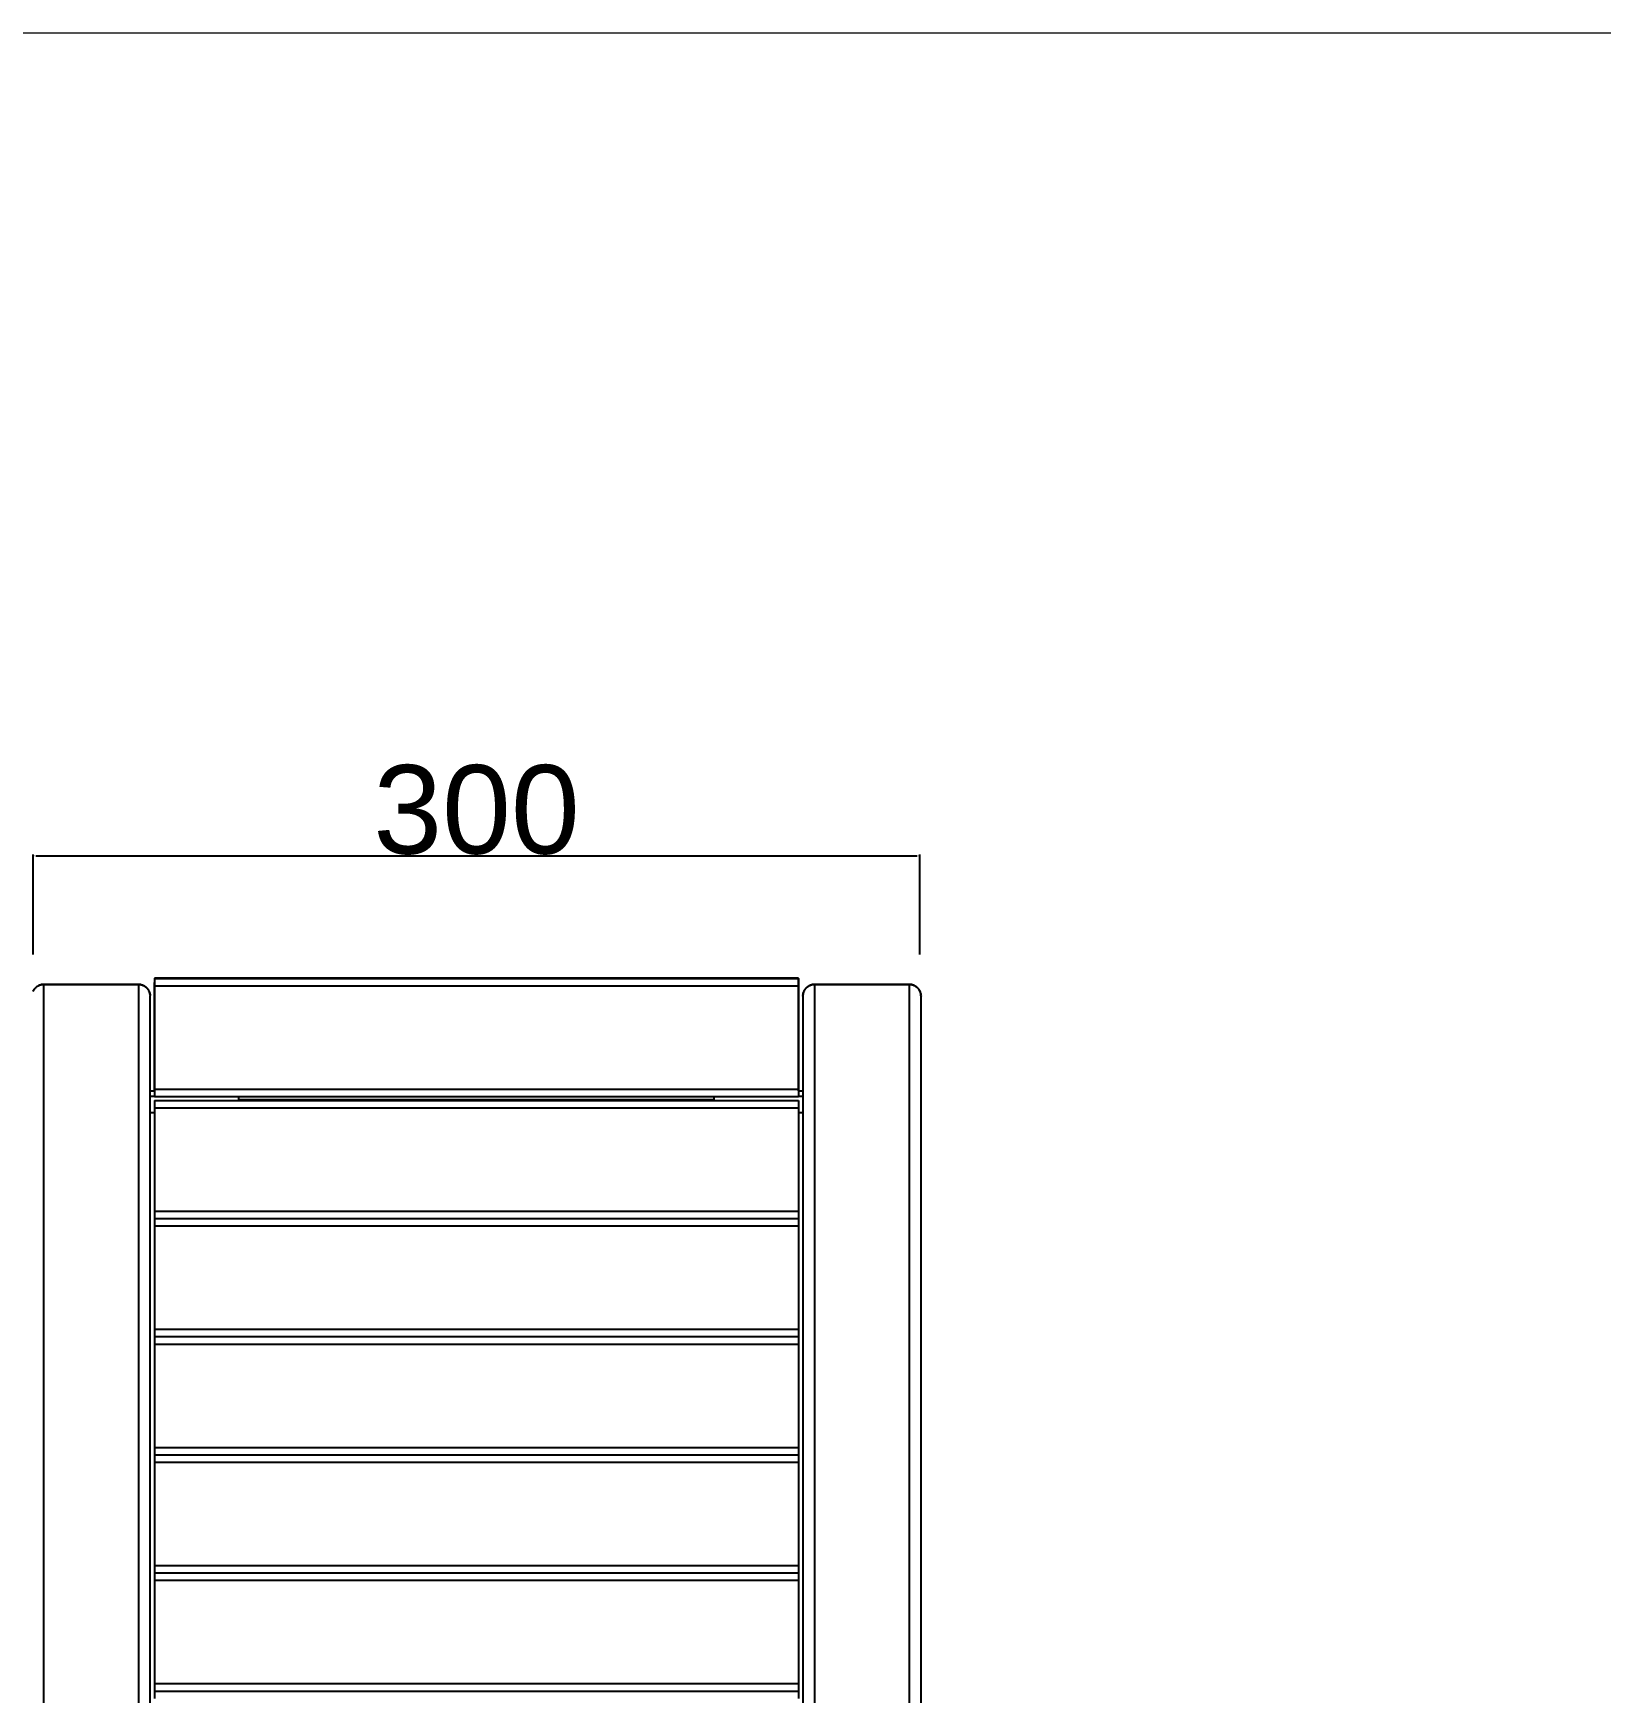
# Model space of a CAD drawing. Header units: millimetres. Extents: x 0 to 4030, y -54 to 2762.
# Drawn here: x 936 to 1467, y 2200 to 2762 of the extents above; entities that cross this region are included whole.
import ezdxf

# ---------------------------------------------------------------- set-up
doc = ezdxf.new("R2010")
doc.units = ezdxf.units.MM
doc.header["$MEASUREMENT"] = 0
doc.layers.add('Domyślny', color=7, linetype='Continuous', true_color=0x000000)
doc.layers.add('Utwórz2D linie widoczne', color=7, linetype='Continuous', true_color=0x000000)
doc.styles.add('Arial', font='arial.ttf')
doc.dimstyles.new('Domyślny', dxfattribs={"dimtxt": 30, "dimasz": 1, "dimexe": 0.5, "dimexo": 0.5, "dimgap": 0.25, "dimtad": 1, "dimtoh": 1, "dimdec": 0, "dimzin": 1, "dimdsep": 46, "dimtxsty": 'Arial', "dimcen": 0.5, "dimazin": 0, "dimtfac": 1, "dimtdec": 4, "dimtix": 1, "dimtmove": 1, "dimatfit": 3, "dimfxl": 0, "dimtolj": 1, "dimtzin": 1, "dimarcsym": 0})

# ---------------------------------------------------------------- blocks, each defined once
blk = doc.blocks.new('*D5')
at = {"layer": 'Defpoints', "color": 0}
for p in [(1236.49, 2483.51), (936.38, 2449.64), (1236.49, 2449.64)]:
    blk.add_point(p, dxfattribs=at)
at = {"layer": 'Domyślny', "color": 0, "lineweight": -2}
for p, q in [((936.38, 2450.14), (936.38, 2484.01)), ((1236.49, 2450.14), (1236.49, 2484.01)), ((937.38, 2483.51), (1235.49, 2483.51))]:
    blk.add_line(p, q, dxfattribs=at)
at = {"layer": 'Domyślny', "color": 0}
for points in [[(937.38, 2483.68), (937.38, 2483.34), (936.38, 2483.51)], [(1235.49, 2483.34), (1235.49, 2483.68), (1236.49, 2483.51)]]:
    blk.add_solid(points, dxfattribs=at)
at = {"layer": 'Domyślny', "color": 0, "insert": (1086.44, 2499.07), "char_height": 30, "attachment_point": 5, "style": 'Arial'}
blk.add_mtext('\\A1;300', dxfattribs=at)

msp = doc.modelspace()

# ---------------------------------------------------------------- linework, layer by layer
at = {"layer": 'Domyślny', "color": 18, "lineweight": 15, "true_color": 0x000000}
msp.add_line((4026.42, 2762.12), (0, 2762.12), dxfattribs=at)
at = {"layer": 'Utwórz2D linie widoczne'}
for p, q in [((937.34, 2439.06), (937.27, 2439)), ((937.31, 2439.03), (937.34, 2439.05)), ((937.42, 2439.13), (937.34, 2439.07)), ((937.38, 2439.09), (937.34, 2439.05)), ((937.34, 2439.06), (937.34, 2439.07)), ((937.38, 2439.09), (937.42, 2439.12)), ((937.5, 2439.19), (937.42, 2439.13)), ((937.46, 2439.16), (937.42, 2439.12)), ((937.42, 2439.13), (937.42, 2439.13)), ((937.46, 2439.16), (937.5, 2439.18)), ((937.58, 2439.25), (937.5, 2439.2)), ((937.54, 2439.22), (937.5, 2439.18)), ((937.5, 2439.19), (937.5, 2439.2)), ((937.54, 2439.22), (937.58, 2439.25)), ((937.63, 2439.28), (937.58, 2439.25)), ((937.58, 2439.25), (937.59, 2439.26)), ((937.66, 2439.31), (937.59, 2439.26)), ((937.63, 2439.28), (937.67, 2439.31)), ((937.66, 2439.31), (937.68, 2439.32)), ((937.72, 2439.34), (937.67, 2439.31)), ((937.75, 2439.37), (937.68, 2439.32)), ((937.72, 2439.34), (937.76, 2439.37)), ((937.75, 2439.37), (937.82, 2439.42)), ((937.83, 2439.42), (937.76, 2439.37)), ((937.84, 2439.43), (937.82, 2439.42)), ((937.83, 2439.42), (937.85, 2439.43)), ((937.84, 2439.43), (937.87, 2439.45)), ((937.9, 2439.46), (937.85, 2439.43)), ((937.92, 2439.48), (937.87, 2439.45)), ((937.9, 2439.46), (937.92, 2439.47)), ((937.92, 2439.48), (937.98, 2439.51)), ((938, 2439.51), (937.92, 2439.47)), ((938.01, 2439.53), (937.98, 2439.51)), ((938, 2439.51), (938.02, 2439.52)), ((938.01, 2439.53), (938.08, 2439.56)), ((938.1, 2439.57), (938.02, 2439.52)), ((938.08, 2439.56), (938.15, 2439.6)), ((938.18, 2439.61), (938.1, 2439.57)), ((938.19, 2439.62), (938.15, 2439.6)), ((938.18, 2439.61), (938.2, 2439.62)), ((938.19, 2439.62), (938.27, 2439.66)), ((938.27, 2439.65), (938.2, 2439.62)), ((938.27, 2439.66), (938.34, 2439.69)), ((938.34, 2439.68), (938.27, 2439.65)), ((938.37, 2439.7), (938.34, 2439.69)), ((938.34, 2439.68), (938.39, 2439.7)), ((938.37, 2439.7), (938.41, 2439.72)), ((938.44, 2439.72), (938.39, 2439.7)), ((938.47, 2439.74), (938.41, 2439.72)), ((938.44, 2439.72), (938.47, 2439.73)), ((938.47, 2439.74), (938.59, 2439.79)), ((938.56, 2439.77), (938.47, 2439.73)), ((938.65, 2439.8), (938.56, 2439.77)), ((938.59, 2439.79), (938.71, 2439.83)), ((938.65, 2439.8), (938.68, 2439.81)), ((938.73, 2439.83), (938.68, 2439.81)), ((938.74, 2439.84), (938.71, 2439.83)), ((938.73, 2439.83), (938.76, 2439.84)), ((938.74, 2439.84), (938.8, 2439.86)), ((938.82, 2439.86), (938.76, 2439.84)), ((938.84, 2439.87), (938.8, 2439.86)), ((938.82, 2439.86), (938.86, 2439.87)), ((938.84, 2439.87), (938.89, 2439.88)), ((938.91, 2439.88), (938.86, 2439.87)), ((938.93, 2439.89), (938.89, 2439.88)), ((938.91, 2439.88), (938.95, 2439.89)), ((938.93, 2439.89), (938.98, 2439.91)), ((939.01, 2439.91), (938.95, 2439.89)), ((939.02, 2439.92), (938.98, 2439.91)), ((939.01, 2439.91), (939.05, 2439.91)), ((939.02, 2439.92), (939.08, 2439.93)), ((939.08, 2439.92), (939.05, 2439.91)), ((939.12, 2439.94), (939.08, 2439.93)), ((939.08, 2439.92), (939.15, 2439.94)), ((939.12, 2439.94), (939.25, 2439.96)), ((939.28, 2439.96), (939.15, 2439.94)), ((939.25, 2439.96), (939.39, 2439.98)), ((939.41, 2439.98), (939.28, 2439.96)), ((939.39, 2439.98), (939.53, 2440)), ((939.54, 2440), (939.41, 2439.98)), ((939.53, 2440), (939.66, 2440.01)), ((939.67, 2440.01), (939.54, 2440)), ((939.66, 2440.01), (939.8, 2440.02)), ((939.81, 2440.01), (939.67, 2440.01)), ((939.8, 2440.02), (939.94, 2440.02)), ((939.94, 2440.02), (939.81, 2440.01)), ((971.94, 2440.02), (939.94, 2440.02)), ((939.94, 1402.03), (939.94, 2440.02)), ((939.94, 2440.02), (971.94, 2440.02)), ((971.94, 2440.02), (972.08, 2440.02)), ((972.07, 2440.01), (971.94, 2440.02)), ((971.94, 2440.02), (971.94, 1402.03)), ((972.2, 2440.01), (972.07, 2440.01)), ((972.08, 2440.02), (972.21, 2440.01)), ((972.34, 2440), (972.2, 2440.01)), ((972.21, 2440.01), (972.35, 2440)), ((972.47, 2439.98), (972.34, 2440)), ((972.35, 2440), (972.49, 2439.98)), ((972.6, 2439.96), (972.47, 2439.98)), ((972.49, 2439.98), (972.62, 2439.96)), ((972.73, 2439.94), (972.6, 2439.96)), ((972.62, 2439.96), (972.76, 2439.94)), ((972.73, 2439.94), (972.8, 2439.92)), ((972.8, 2439.93), (972.76, 2439.94)), ((972.8, 2439.93), (972.85, 2439.92)), ((972.83, 2439.91), (972.8, 2439.92)), ((972.83, 2439.91), (972.87, 2439.91)), ((972.9, 2439.91), (972.85, 2439.92)), ((972.93, 2439.89), (972.87, 2439.91)), ((972.9, 2439.91), (972.95, 2439.89)), ((972.93, 2439.89), (972.96, 2439.88)), ((972.99, 2439.88), (972.95, 2439.89)), ((973.02, 2439.87), (972.96, 2439.88)), ((972.99, 2439.88), (973.04, 2439.87)), ((973.02, 2439.87), (973.05, 2439.86)), ((973.08, 2439.86), (973.04, 2439.87)), ((973.11, 2439.84), (973.05, 2439.86)), ((973.08, 2439.86), (973.13, 2439.84)), ((973.11, 2439.84), (973.14, 2439.83)), ((973.17, 2439.83), (973.13, 2439.84)), ((973.2, 2439.81), (973.14, 2439.83)), ((973.17, 2439.83), (973.29, 2439.79)), ((973.2, 2439.81), (973.23, 2439.8)), ((973.32, 2439.77), (973.23, 2439.8)), ((973.29, 2439.79), (973.41, 2439.74)), ((973.41, 2439.73), (973.32, 2439.77)), ((973.47, 2439.72), (973.41, 2439.74)), ((973.41, 2439.73), (973.43, 2439.72)), ((973.49, 2439.7), (973.43, 2439.72)), ((973.47, 2439.72), (973.5, 2439.7)), ((973.49, 2439.7), (973.54, 2439.68)), ((973.54, 2439.69), (973.5, 2439.7)), ((973.54, 2439.69), (973.61, 2439.66)), ((973.61, 2439.65), (973.54, 2439.68)), ((973.61, 2439.66), (973.69, 2439.62)), ((973.68, 2439.62), (973.61, 2439.65)), ((973.68, 2439.62), (973.7, 2439.61)), ((973.73, 2439.6), (973.69, 2439.62)), ((973.78, 2439.57), (973.7, 2439.61)), ((973.73, 2439.6), (973.8, 2439.56)), ((973.86, 2439.52), (973.78, 2439.57)), ((973.8, 2439.56), (973.86, 2439.53)), ((973.9, 2439.51), (973.86, 2439.53)), ((973.86, 2439.52), (973.88, 2439.51)), ((973.95, 2439.47), (973.88, 2439.51)), ((973.9, 2439.51), (973.95, 2439.48)), ((974, 2439.45), (973.95, 2439.48)), ((973.95, 2439.47), (973.97, 2439.46)), ((974.03, 2439.43), (973.97, 2439.46)), ((974, 2439.45), (974.04, 2439.43)), ((974.03, 2439.43), (974.05, 2439.42)), ((974.06, 2439.42), (974.04, 2439.43)), ((974.12, 2439.37), (974.05, 2439.42)), ((974.06, 2439.42), (974.13, 2439.37)), ((974.12, 2439.37), (974.16, 2439.34)), ((974.2, 2439.32), (974.13, 2439.37)), ((974.21, 2439.31), (974.16, 2439.34)), ((974.2, 2439.32), (974.21, 2439.31)), ((974.29, 2439.26), (974.21, 2439.31)), ((974.21, 2439.31), (974.25, 2439.28)), ((974.29, 2439.25), (974.25, 2439.28)), ((974.29, 2439.26), (974.3, 2439.25)), ((974.29, 2439.25), (974.33, 2439.22)), ((974.37, 2439.2), (974.3, 2439.25)), ((974.37, 2439.19), (974.33, 2439.22)), ((974.37, 2439.2), (974.38, 2439.19)), ((974.37, 2439.19), (974.42, 2439.16)), ((974.45, 2439.13), (974.38, 2439.19)), ((974.46, 2439.12), (974.42, 2439.16)), ((974.45, 2439.13), (974.46, 2439.13)), ((974.53, 2439.07), (974.46, 2439.13)), ((974.46, 2439.12), (974.49, 2439.09)), ((974.54, 2439.05), (974.49, 2439.09)), ((974.53, 2439.07), (974.54, 2439.06)), ((974.61, 2439), (974.54, 2439.06)), ((974.54, 2439.05), (974.57, 2439.03)), ((1195.48, 2442.13), (977.4, 2442.13)), ((977.4, 2442.13), (977.4, 2440.63)), ((977.44, 2440.63), (977.4, 2440.63)), ((977.4, 2404.03), (977.4, 2440.63)), ((977.44, 2442.02), (1195.44, 2442.02)), ((977.44, 2442.02), (977.44, 2439.52)), ((977.44, 2439.52), (1195.44, 2439.52)), ((977.44, 2439.52), (977.44, 2404.52)), ((1195.44, 2442.02), (1195.44, 2439.52)), ((1195.48, 2440.63), (1195.44, 2440.63)), ((1195.44, 2439.52), (1195.44, 2404.52)), ((1195.48, 2440.63), (1195.48, 2442.13)), ((1195.48, 2404.03), (1195.48, 2440.63)), ((1198.34, 2439.06), (1198.27, 2439)), ((1198.27, 2439), (1198.34, 2439.05)), ((1198.42, 2439.13), (1198.34, 2439.07)), ((1198.34, 2439.06), (1198.42, 2439.12)), ((1198.34, 2439.06), (1198.34, 2439.07)), ((1198.34, 2439.06), (1198.34, 2439.05)), ((1198.5, 2439.19), (1198.42, 2439.13)), ((1198.42, 2439.12), (1198.5, 2439.18)), ((1198.42, 2439.13), (1198.42, 2439.13)), ((1198.42, 2439.12), (1198.42, 2439.12)), ((1198.5, 2439.19), (1198.58, 2439.25)), ((1198.58, 2439.25), (1198.5, 2439.2)), ((1198.5, 2439.19), (1198.5, 2439.2)), ((1198.5, 2439.19), (1198.5, 2439.18)), ((1198.58, 2439.25), (1198.59, 2439.26)), ((1198.59, 2439.25), (1198.58, 2439.25)), ((1198.59, 2439.25), (1198.66, 2439.31)), ((1198.66, 2439.31), (1198.59, 2439.26)), ((1198.68, 2439.32), (1198.66, 2439.31)), ((1198.66, 2439.31), (1198.68, 2439.32)), ((1198.75, 2439.37), (1198.68, 2439.32)), ((1198.68, 2439.32), (1198.75, 2439.36)), ((1198.75, 2439.37), (1198.82, 2439.42)), ((1198.82, 2439.41), (1198.75, 2439.36)), ((1198.84, 2439.43), (1198.82, 2439.42)), ((1198.82, 2439.41), (1198.84, 2439.42)), ((1198.84, 2439.43), (1198.87, 2439.45)), ((1198.87, 2439.44), (1198.84, 2439.42)), ((1198.92, 2439.48), (1198.87, 2439.45)), ((1198.87, 2439.44), (1198.92, 2439.47)), ((1198.92, 2439.48), (1198.98, 2439.51)), ((1198.98, 2439.5), (1198.92, 2439.47)), ((1199.01, 2439.53), (1198.98, 2439.51)), ((1198.98, 2439.5), (1199.01, 2439.52)), ((1199.08, 2439.56), (1199.01, 2439.52)), ((1199.01, 2439.53), (1199.08, 2439.56)), ((1199.08, 2439.56), (1199.15, 2439.6)), ((1199.15, 2439.59), (1199.08, 2439.56)), ((1199.19, 2439.62), (1199.15, 2439.6)), ((1199.15, 2439.59), (1199.19, 2439.61)), ((1199.19, 2439.62), (1199.27, 2439.66)), ((1199.27, 2439.65), (1199.19, 2439.61)), ((1199.27, 2439.66), (1199.34, 2439.69)), ((1199.34, 2439.68), (1199.27, 2439.65)), ((1199.34, 2439.68), (1199.37, 2439.7)), ((1199.37, 2439.7), (1199.34, 2439.69)), ((1199.37, 2439.7), (1199.41, 2439.72)), ((1199.41, 2439.71), (1199.37, 2439.7)), ((1199.47, 2439.74), (1199.41, 2439.72)), ((1199.41, 2439.71), (1199.47, 2439.73)), ((1199.47, 2439.74), (1199.59, 2439.79)), ((1199.59, 2439.78), (1199.47, 2439.73)), ((1199.59, 2439.79), (1199.71, 2439.83)), ((1199.71, 2439.82), (1199.59, 2439.78)), ((1199.74, 2439.84), (1199.71, 2439.83)), ((1199.71, 2439.82), (1199.74, 2439.83)), ((1199.74, 2439.84), (1199.8, 2439.86)), ((1199.8, 2439.85), (1199.74, 2439.83)), ((1199.84, 2439.87), (1199.8, 2439.86)), ((1199.8, 2439.85), (1199.84, 2439.86)), ((1199.84, 2439.87), (1199.89, 2439.88)), ((1199.89, 2439.87), (1199.84, 2439.86)), ((1199.89, 2439.87), (1199.93, 2439.89)), ((1199.93, 2439.89), (1199.89, 2439.88)), ((1199.93, 2439.89), (1199.98, 2439.91)), ((1199.98, 2439.9), (1199.93, 2439.89)), ((1200.02, 2439.92), (1199.98, 2439.91)), ((1199.98, 2439.9), (1200.02, 2439.91)), ((1200.02, 2439.92), (1200.08, 2439.93)), ((1200.08, 2439.92), (1200.02, 2439.91)), ((1200.12, 2439.94), (1200.08, 2439.93)), ((1200.08, 2439.92), (1200.12, 2439.93)), ((1200.25, 2439.96), (1200.12, 2439.93)), ((1200.12, 2439.94), (1200.25, 2439.96)), ((1200.39, 2439.98), (1200.25, 2439.96)), ((1200.25, 2439.96), (1200.39, 2439.98)), ((1200.39, 2439.98), (1200.53, 2440)), ((1200.53, 2439.99), (1200.39, 2439.98)), ((1200.66, 2440.01), (1200.53, 2439.99)), ((1200.53, 2440), (1200.66, 2440.01)), ((1200.66, 2440.01), (1200.8, 2440.02)), ((1200.8, 2440.01), (1200.66, 2440.01)), ((1200.94, 2440.02), (1200.8, 2440.01)), ((1200.8, 2440.02), (1200.94, 2440.02)), ((1200.94, 1402.03), (1200.94, 2440.02)), ((1200.94, 2440.02), (1232.94, 2440.02)), ((1232.94, 2440.02), (1200.94, 2440.02)), ((1233.08, 2440.01), (1232.94, 2440.02)), ((1232.94, 2440.02), (1232.94, 1402.03)), ((1232.94, 2440.02), (1233.08, 2440.02)), ((1233.08, 2440.02), (1233.21, 2440.01)), ((1233.21, 2440.01), (1233.08, 2440.01)), ((1233.35, 2439.99), (1233.21, 2440.01)), ((1233.21, 2440.01), (1233.35, 2440)), ((1233.35, 2440), (1233.49, 2439.98)), ((1233.49, 2439.98), (1233.35, 2439.99)), ((1233.62, 2439.96), (1233.49, 2439.98)), ((1233.49, 2439.98), (1233.62, 2439.96)), ((1233.76, 2439.93), (1233.62, 2439.96)), ((1233.62, 2439.96), (1233.76, 2439.94)), ((1233.8, 2439.93), (1233.76, 2439.94)), ((1233.76, 2439.93), (1233.8, 2439.92)), ((1233.8, 2439.93), (1233.85, 2439.92)), ((1233.85, 2439.91), (1233.8, 2439.92)), ((1233.9, 2439.91), (1233.85, 2439.92)), ((1233.85, 2439.91), (1233.9, 2439.9)), ((1233.9, 2439.91), (1233.95, 2439.89)), ((1233.95, 2439.89), (1233.9, 2439.9)), ((1233.95, 2439.89), (1233.99, 2439.87)), ((1233.99, 2439.88), (1233.95, 2439.89)), ((1233.99, 2439.88), (1234.04, 2439.87)), ((1234.04, 2439.86), (1233.99, 2439.87)), ((1234.08, 2439.86), (1234.04, 2439.87)), ((1234.04, 2439.86), (1234.08, 2439.85)), ((1234.08, 2439.86), (1234.13, 2439.84)), ((1234.13, 2439.83), (1234.08, 2439.85)), ((1234.17, 2439.83), (1234.13, 2439.84)), ((1234.13, 2439.83), (1234.17, 2439.82)), ((1234.17, 2439.83), (1234.29, 2439.79)), ((1234.29, 2439.78), (1234.17, 2439.82)), ((1234.29, 2439.79), (1234.41, 2439.74)), ((1234.41, 2439.73), (1234.29, 2439.78)), ((1234.47, 2439.72), (1234.41, 2439.74)), ((1234.41, 2439.73), (1234.47, 2439.71)), ((1234.47, 2439.72), (1234.5, 2439.7)), ((1234.5, 2439.7), (1234.47, 2439.71)), ((1234.5, 2439.7), (1234.54, 2439.68)), ((1234.54, 2439.69), (1234.5, 2439.7)), ((1234.54, 2439.69), (1234.61, 2439.66)), ((1234.61, 2439.65), (1234.54, 2439.68)), ((1234.61, 2439.66), (1234.69, 2439.62)), ((1234.69, 2439.61), (1234.61, 2439.65)), ((1234.73, 2439.6), (1234.69, 2439.62)), ((1234.69, 2439.61), (1234.73, 2439.59)), ((1234.73, 2439.6), (1234.8, 2439.56)), ((1234.8, 2439.56), (1234.73, 2439.59)), ((1234.86, 2439.52), (1234.8, 2439.56)), ((1234.8, 2439.56), (1234.86, 2439.53)), ((1234.9, 2439.51), (1234.86, 2439.53)), ((1234.86, 2439.52), (1234.9, 2439.5)), ((1234.9, 2439.51), (1234.95, 2439.48)), ((1234.95, 2439.47), (1234.9, 2439.5)), ((1235, 2439.45), (1234.95, 2439.48)), ((1234.95, 2439.47), (1235, 2439.44)), ((1235, 2439.45), (1235.04, 2439.43)), ((1235.04, 2439.42), (1235, 2439.44)), ((1235.06, 2439.42), (1235.04, 2439.43)), ((1235.04, 2439.42), (1235.06, 2439.41)), ((1235.06, 2439.42), (1235.13, 2439.37)), ((1235.13, 2439.36), (1235.06, 2439.41)), ((1235.2, 2439.32), (1235.13, 2439.37)), ((1235.13, 2439.36), (1235.2, 2439.32)), ((1235.21, 2439.31), (1235.2, 2439.32)), ((1235.2, 2439.32), (1235.21, 2439.31)), ((1235.21, 2439.31), (1235.29, 2439.25)), ((1235.29, 2439.26), (1235.21, 2439.31)), ((1235.29, 2439.26), (1235.3, 2439.25)), ((1235.3, 2439.25), (1235.29, 2439.25)), ((1235.3, 2439.25), (1235.37, 2439.19)), ((1235.37, 2439.2), (1235.3, 2439.25)), ((1235.37, 2439.2), (1235.38, 2439.19)), ((1235.38, 2439.18), (1235.37, 2439.19)), ((1235.45, 2439.13), (1235.38, 2439.19)), ((1235.38, 2439.18), (1235.45, 2439.12)), ((1235.45, 2439.13), (1235.46, 2439.13)), ((1235.46, 2439.12), (1235.45, 2439.12)), ((1235.53, 2439.07), (1235.46, 2439.13)), ((1235.46, 2439.12), (1235.53, 2439.06)), ((1235.53, 2439.07), (1235.54, 2439.06)), ((1235.54, 2439.05), (1235.53, 2439.06)), ((1235.61, 2439), (1235.54, 2439.06)), ((1235.54, 2439.05), (1235.61, 2439)), ((936.34, 2437.77), (936.33, 2437.76)), ((936.33, 2437.75), (936.34, 2437.76)), ((936.38, 2437.84), (936.34, 2437.76)), ((936.34, 2437.77), (936.37, 2437.82)), ((936.39, 2437.86), (936.37, 2437.82)), ((936.38, 2437.84), (936.39, 2437.86)), ((936.42, 2437.92), (936.39, 2437.86)), ((936.39, 2437.86), (936.4, 2437.89)), ((936.43, 2437.95), (936.4, 2437.89)), ((936.42, 2437.92), (936.43, 2437.94)), ((936.43, 2437.95), (936.47, 2438.02)), ((936.47, 2438.01), (936.43, 2437.94)), ((936.48, 2438.04), (936.47, 2438.02)), ((936.47, 2438.01), (936.48, 2438.03)), ((936.48, 2438.04), (936.51, 2438.09)), ((936.51, 2438.08), (936.48, 2438.03)), ((936.51, 2438.08), (936.54, 2438.13)), ((936.54, 2438.12), (936.51, 2438.09)), ((936.57, 2438.18), (936.54, 2438.13)), ((936.54, 2438.12), (936.55, 2438.15)), ((936.59, 2438.21), (936.55, 2438.15)), ((936.57, 2438.18), (936.59, 2438.2)), ((936.65, 2438.29), (936.59, 2438.2)), ((936.59, 2438.21), (936.64, 2438.28)), ((936.65, 2438.3), (936.64, 2438.28)), ((936.65, 2438.3), (936.69, 2438.35)), ((936.69, 2438.34), (936.65, 2438.29)), ((936.65, 2438.29), (936.65, 2438.29)), ((936.69, 2438.34), (936.72, 2438.39)), ((936.71, 2438.38), (936.69, 2438.35)), ((936.71, 2438.38), (936.73, 2438.42)), ((936.76, 2438.44), (936.72, 2438.39)), ((936.77, 2438.46), (936.73, 2438.42)), ((936.76, 2438.44), (936.77, 2438.46)), ((936.81, 2438.51), (936.77, 2438.46)), ((936.77, 2438.46), (936.78, 2438.48)), ((936.83, 2438.54), (936.78, 2438.48)), ((936.81, 2438.51), (936.83, 2438.54)), ((936.83, 2438.54), (936.89, 2438.61)), ((936.9, 2438.61), (936.83, 2438.54)), ((936.9, 2438.62), (936.89, 2438.61)), ((936.9, 2438.62), (936.95, 2438.68)), ((936.95, 2438.67), (936.9, 2438.62)), ((936.9, 2438.61), (936.9, 2438.62)), ((936.97, 2438.7), (936.95, 2438.68)), ((936.95, 2438.67), (936.97, 2438.69)), ((936.97, 2438.7), (937.01, 2438.74)), ((937.01, 2438.74), (936.97, 2438.69)), ((937.04, 2438.78), (937.01, 2438.74)), ((937.01, 2438.74), (937.05, 2438.78)), ((937.04, 2438.78), (937.07, 2438.81)), ((937.07, 2438.8), (937.05, 2438.78)), ((937.11, 2438.85), (937.07, 2438.81)), ((937.07, 2438.8), (937.12, 2438.85)), ((937.11, 2438.85), (937.13, 2438.87)), ((937.16, 2438.9), (937.12, 2438.85)), ((937.18, 2438.92), (937.13, 2438.87)), ((937.16, 2438.9), (937.19, 2438.92)), ((937.18, 2438.92), (937.2, 2438.94)), ((937.23, 2438.96), (937.19, 2438.92)), ((937.26, 2438.99), (937.2, 2438.94)), ((937.23, 2438.96), (937.26, 2438.99)), ((937.31, 2439.03), (937.26, 2438.99)), ((937.26, 2438.99), (937.27, 2439)), ((974.61, 2438.99), (974.57, 2439.03)), ((974.61, 2439), (974.62, 2438.99)), ((974.61, 2438.99), (974.64, 2438.96)), ((974.68, 2438.94), (974.62, 2438.99)), ((974.69, 2438.92), (974.64, 2438.96)), ((974.68, 2438.94), (974.69, 2438.92)), ((974.74, 2438.87), (974.69, 2438.92)), ((974.69, 2438.92), (974.71, 2438.9)), ((974.76, 2438.85), (974.71, 2438.9)), ((974.74, 2438.87), (974.77, 2438.85)), ((974.76, 2438.85), (974.81, 2438.8)), ((974.81, 2438.81), (974.77, 2438.85)), ((974.81, 2438.81), (974.84, 2438.78)), ((974.83, 2438.78), (974.81, 2438.8)), ((974.83, 2438.78), (974.87, 2438.74)), ((974.87, 2438.74), (974.84, 2438.78)), ((974.87, 2438.74), (974.91, 2438.7)), ((974.91, 2438.69), (974.87, 2438.74)), ((974.93, 2438.68), (974.91, 2438.7)), ((974.91, 2438.69), (974.93, 2438.67)), ((974.93, 2438.68), (974.98, 2438.62)), ((974.98, 2438.62), (974.93, 2438.67)), ((974.99, 2438.61), (974.98, 2438.62)), ((974.98, 2438.62), (974.98, 2438.61)), ((975.04, 2438.54), (974.98, 2438.61)), ((974.99, 2438.61), (975.04, 2438.54)), ((975.09, 2438.48), (975.04, 2438.54)), ((975.04, 2438.54), (975.07, 2438.51)), ((975.1, 2438.46), (975.07, 2438.51)), ((975.09, 2438.48), (975.11, 2438.46)), ((975.1, 2438.46), (975.12, 2438.44)), ((975.14, 2438.42), (975.11, 2438.46)), ((975.16, 2438.39), (975.12, 2438.44)), ((975.14, 2438.42), (975.17, 2438.38)), ((975.16, 2438.39), (975.19, 2438.34)), ((975.19, 2438.35), (975.17, 2438.38)), ((975.19, 2438.35), (975.23, 2438.3)), ((975.23, 2438.29), (975.19, 2438.34)), ((975.24, 2438.28), (975.23, 2438.3)), ((975.29, 2438.2), (975.23, 2438.29)), ((975.23, 2438.29), (975.23, 2438.29)), ((975.24, 2438.28), (975.29, 2438.21)), ((975.32, 2438.15), (975.29, 2438.21)), ((975.29, 2438.2), (975.3, 2438.18)), ((975.34, 2438.13), (975.3, 2438.18)), ((975.32, 2438.15), (975.34, 2438.12)), ((975.34, 2438.13), (975.36, 2438.08)), ((975.36, 2438.09), (975.34, 2438.12)), ((975.36, 2438.09), (975.39, 2438.04)), ((975.39, 2438.03), (975.36, 2438.08)), ((975.4, 2438.02), (975.39, 2438.04)), ((975.39, 2438.03), (975.4, 2438.01)), ((975.4, 2438.02), (975.44, 2437.95)), ((975.44, 2437.94), (975.4, 2438.01)), ((975.48, 2437.89), (975.44, 2437.95)), ((975.44, 2437.94), (975.46, 2437.92)), ((975.49, 2437.86), (975.46, 2437.92)), ((975.48, 2437.89), (975.49, 2437.86)), ((975.51, 2437.82), (975.49, 2437.86)), ((975.49, 2437.86), (975.51, 2437.81)), ((975.51, 2437.82), (975.54, 2437.77)), ((975.54, 2437.76), (975.51, 2437.81)), ((975.54, 2437.76), (975.54, 2437.77)), ((975.54, 2437.76), (975.58, 2437.68)), ((975.54, 2437.76), (975.54, 2437.75)), ((975.58, 2437.67), (975.54, 2437.75)), ((975.6, 2437.62), (975.58, 2437.68)), ((975.58, 2437.67), (975.59, 2437.65)), ((975.61, 2437.59), (975.59, 2437.65)), ((975.6, 2437.62), (975.62, 2437.59)), ((975.61, 2437.59), (975.63, 2437.55)), ((975.63, 2437.56), (975.62, 2437.59)), ((975.63, 2437.56), (975.66, 2437.48)), ((975.66, 2437.48), (975.63, 2437.55)), ((975.66, 2437.48), (975.69, 2437.4)), ((975.69, 2437.4), (975.66, 2437.48)), ((975.71, 2437.36), (975.69, 2437.4)), ((975.69, 2437.4), (975.7, 2437.38)), ((975.73, 2437.3), (975.7, 2437.38)), ((975.71, 2437.36), (975.73, 2437.31)), ((975.73, 2437.29), (975.73, 2437.31)), ((975.73, 2437.3), (975.73, 2437.28)), ((975.73, 2437.29), (975.76, 2437.22)), ((975.76, 2437.21), (975.73, 2437.28)), ((975.77, 2437.16), (975.76, 2437.22)), ((975.76, 2437.21), (975.76, 2437.18)), ((975.78, 2437.13), (975.76, 2437.18)), ((975.77, 2437.16), (975.78, 2437.12)), ((975.78, 2437.13), (975.79, 2437.08)), ((975.79, 2437.09), (975.78, 2437.12)), ((975.79, 2437.09), (975.81, 2437.01)), ((975.81, 2437.01), (975.79, 2437.08)), ((975.81, 2437.01), (975.83, 2436.94)), ((975.83, 2436.94), (975.81, 2437.01)), ((975.84, 2436.89), (975.83, 2436.94)), ((975.83, 2436.94), (975.84, 2436.91)), ((975.85, 2436.84), (975.84, 2436.91)), ((975.84, 2436.89), (975.85, 2436.84)), ((975.86, 2436.82), (975.85, 2436.84)), ((975.85, 2436.84), (975.86, 2436.82)), ((975.86, 2436.82), (975.87, 2436.75)), ((975.87, 2436.74), (975.86, 2436.82)), ((975.88, 2436.69), (975.87, 2436.75)), ((975.87, 2436.74), (975.88, 2436.72)), ((975.89, 2436.66), (975.88, 2436.72)), ((975.88, 2436.69), (975.89, 2436.67)), ((975.89, 2436.66), (975.89, 2436.62)), ((975.89, 2436.6), (975.89, 2436.62)), ((975.9, 2436.6), (975.9, 2436.59)), ((975.9, 2436.58), (975.9, 2436.59)), ((975.9, 2436.58), (975.9, 2436.56)), ((975.9, 2436.56), (975.9, 2436.55)), ((975.91, 2436.52), (975.9, 2436.55)), ((975.91, 2436.52), (975.91, 2436.49)), ((975.91, 2436.47), (975.91, 2436.49)), ((975.91, 2436.47), (975.92, 2436.42)), ((975.92, 2436.41), (975.92, 2436.42)), ((975.92, 2436.41), (975.92, 2436.4)), ((975.92, 2436.38), (975.92, 2436.4)), ((975.92, 2436.38), (975.92, 2436.36)), ((975.93, 2436.32), (975.92, 2436.36)), ((975.93, 2436.32), (975.93, 2436.29)), ((975.93, 2436.29), (975.93, 2436.27)), ((975.93, 2436.25), (975.93, 2436.27)), ((975.93, 2436.25), (975.93, 2436.22)), ((975.93, 2436.2), (975.93, 2436.22)), ((975.93, 2436.2), (975.93, 2436.18)), ((975.94, 2436.14), (975.93, 2436.18)), ((975.94, 2436.14), (975.94, 2436.13)), ((975.94, 2436.05), (975.94, 2436.13)), ((975.94, 2436.05), (975.94, 2436.02)), ((975.94, 1406.03), (975.94, 2436.02)), ((975.94, 2436.02), (975.94, 2436.02)), ((1196.94, 2436.22), (1196.95, 2436.28)), ((1196.94, 2436.22), (1196.94, 2436.19)), ((1196.94, 2436.15), (1196.94, 2436.19)), ((1196.94, 2436.15), (1196.94, 2436.1)), ((1196.94, 2436.08), (1196.94, 2436.1)), ((1196.94, 2436.08), (1196.94, 2436.02)), ((1196.94, 2436.02), (1196.94, 1406.03)), ((1196.96, 2436.42), (1196.95, 2436.37)), ((1196.95, 2436.35), (1196.95, 2436.37)), ((1196.95, 2436.35), (1196.95, 2436.28)), ((1196.97, 2436.55), (1196.96, 2436.47)), ((1196.96, 2436.42), (1196.96, 2436.47)), ((1196.97, 2436.55), (1196.98, 2436.56)), ((1196.98, 2436.62), (1197, 2436.72)), ((1196.98, 2436.62), (1196.99, 2436.65)), ((1196.99, 2436.64), (1196.98, 2436.62)), ((1196.98, 2436.62), (1196.98, 2436.56)), ((1197.01, 2436.75), (1196.99, 2436.66)), ((1196.99, 2436.68), (1197.01, 2436.74)), ((1196.99, 2436.68), (1196.99, 2436.65)), ((1197, 2436.72), (1197.02, 2436.82)), ((1197.02, 2436.82), (1197.01, 2436.74)), ((1197.02, 2436.84), (1197.03, 2436.89)), ((1197.03, 2436.88), (1197.02, 2436.84)), ((1197.02, 2436.82), (1197.02, 2436.84)), ((1197.02, 2436.84), (1197.02, 2436.82)), ((1197.04, 2436.94), (1197.03, 2436.89)), ((1197.03, 2436.88), (1197.04, 2436.93)), ((1197.06, 2437.01), (1197.04, 2436.93)), ((1197.04, 2436.94), (1197.06, 2437.01)), ((1197.06, 2437.01), (1197.08, 2437.09)), ((1197.08, 2437.08), (1197.06, 2437.01)), ((1197.08, 2437.08), (1197.09, 2437.12)), ((1197.09, 2437.12), (1197.08, 2437.09)), ((1197.09, 2437.12), (1197.1, 2437.16)), ((1197.1, 2437.15), (1197.09, 2437.12)), ((1197.12, 2437.22), (1197.1, 2437.16)), ((1197.1, 2437.15), (1197.12, 2437.21)), ((1197.12, 2437.22), (1197.14, 2437.29)), ((1197.14, 2437.28), (1197.12, 2437.21)), ((1197.15, 2437.31), (1197.14, 2437.29)), ((1197.14, 2437.28), (1197.15, 2437.3)), ((1197.15, 2437.31), (1197.17, 2437.36)), ((1197.17, 2437.35), (1197.15, 2437.3)), ((1197.18, 2437.4), (1197.17, 2437.36)), ((1197.17, 2437.35), (1197.18, 2437.39)), ((1197.18, 2437.4), (1197.21, 2437.48)), ((1197.21, 2437.47), (1197.18, 2437.39)), ((1197.21, 2437.48), (1197.24, 2437.56)), ((1197.24, 2437.55), (1197.21, 2437.47)), ((1197.26, 2437.59), (1197.24, 2437.56)), ((1197.24, 2437.55), (1197.26, 2437.58)), ((1197.27, 2437.62), (1197.26, 2437.58)), ((1197.26, 2437.59), (1197.27, 2437.62)), ((1197.3, 2437.68), (1197.27, 2437.62)), ((1197.27, 2437.62), (1197.3, 2437.67)), ((1197.3, 2437.68), (1197.33, 2437.76)), ((1197.33, 2437.75), (1197.3, 2437.67)), ((1197.34, 2437.77), (1197.33, 2437.76)), ((1197.33, 2437.75), (1197.34, 2437.76)), ((1197.34, 2437.77), (1197.37, 2437.82)), ((1197.37, 2437.81), (1197.34, 2437.76)), ((1197.39, 2437.86), (1197.37, 2437.82)), ((1197.37, 2437.81), (1197.39, 2437.85)), ((1197.39, 2437.86), (1197.4, 2437.89)), ((1197.4, 2437.88), (1197.39, 2437.85)), ((1197.43, 2437.95), (1197.4, 2437.89)), ((1197.4, 2437.88), (1197.43, 2437.94)), ((1197.43, 2437.95), (1197.47, 2438.02)), ((1197.47, 2438.01), (1197.43, 2437.94)), ((1197.48, 2438.04), (1197.47, 2438.02)), ((1197.47, 2438.01), (1197.48, 2438.03)), ((1197.48, 2438.04), (1197.51, 2438.09)), ((1197.51, 2438.08), (1197.48, 2438.03)), ((1197.51, 2438.08), (1197.54, 2438.12)), ((1197.54, 2438.12), (1197.51, 2438.09)), ((1197.55, 2438.15), (1197.54, 2438.12)), ((1197.54, 2438.12), (1197.55, 2438.15)), ((1197.59, 2438.21), (1197.55, 2438.15)), ((1197.55, 2438.15), (1197.59, 2438.2)), ((1197.64, 2438.28), (1197.59, 2438.2)), ((1197.59, 2438.21), (1197.64, 2438.28)), ((1197.65, 2438.3), (1197.64, 2438.28)), ((1197.64, 2438.28), (1197.65, 2438.29)), ((1197.65, 2438.3), (1197.69, 2438.35)), ((1197.69, 2438.34), (1197.65, 2438.29)), ((1197.71, 2438.38), (1197.69, 2438.35)), ((1197.69, 2438.34), (1197.71, 2438.37)), ((1197.71, 2438.38), (1197.73, 2438.42)), ((1197.73, 2438.41), (1197.71, 2438.37)), ((1197.73, 2438.41), (1197.77, 2438.46)), ((1197.77, 2438.46), (1197.73, 2438.42)), ((1197.77, 2438.46), (1197.78, 2438.48)), ((1197.78, 2438.47), (1197.77, 2438.46)), ((1197.78, 2438.47), (1197.83, 2438.54)), ((1197.83, 2438.54), (1197.78, 2438.48)), ((1197.89, 2438.61), (1197.83, 2438.54)), ((1197.83, 2438.54), (1197.89, 2438.61)), ((1197.89, 2438.61), (1197.9, 2438.62)), ((1197.9, 2438.62), (1197.89, 2438.61)), ((1197.9, 2438.62), (1197.95, 2438.68)), ((1197.95, 2438.67), (1197.9, 2438.62)), ((1197.97, 2438.7), (1197.95, 2438.68)), ((1197.95, 2438.67), (1197.97, 2438.69)), ((1198.01, 2438.74), (1197.97, 2438.69)), ((1197.97, 2438.7), (1198.01, 2438.74)), ((1198.04, 2438.78), (1198.01, 2438.74)), ((1198.01, 2438.74), (1198.04, 2438.77)), ((1198.04, 2438.78), (1198.07, 2438.81)), ((1198.07, 2438.8), (1198.04, 2438.77)), ((1198.11, 2438.85), (1198.07, 2438.81)), ((1198.07, 2438.8), (1198.11, 2438.84)), ((1198.13, 2438.87), (1198.11, 2438.84)), ((1198.11, 2438.85), (1198.13, 2438.87)), ((1198.13, 2438.87), (1198.18, 2438.92)), ((1198.18, 2438.92), (1198.13, 2438.87)), ((1198.18, 2438.92), (1198.2, 2438.94)), ((1198.2, 2438.93), (1198.18, 2438.92)), ((1198.2, 2438.93), (1198.26, 2438.99)), ((1198.26, 2438.99), (1198.2, 2438.94)), ((1198.27, 2439), (1198.26, 2438.99)), ((1198.26, 2438.99), (1198.27, 2439)), ((1235.62, 2438.99), (1235.61, 2439)), ((1235.61, 2439), (1235.62, 2438.99)), ((1235.62, 2438.99), (1235.68, 2438.93)), ((1235.68, 2438.94), (1235.62, 2438.99)), ((1235.68, 2438.94), (1235.69, 2438.92)), ((1235.69, 2438.92), (1235.68, 2438.93)), ((1235.69, 2438.92), (1235.74, 2438.87)), ((1235.74, 2438.87), (1235.69, 2438.92)), ((1235.77, 2438.84), (1235.74, 2438.87)), ((1235.74, 2438.87), (1235.77, 2438.85)), ((1235.81, 2438.81), (1235.77, 2438.85)), ((1235.77, 2438.84), (1235.81, 2438.8)), ((1235.81, 2438.81), (1235.84, 2438.78)), ((1235.84, 2438.77), (1235.81, 2438.8)), ((1235.87, 2438.74), (1235.84, 2438.78)), ((1235.84, 2438.77), (1235.87, 2438.74)), ((1235.91, 2438.69), (1235.87, 2438.74)), ((1235.87, 2438.74), (1235.91, 2438.7)), ((1235.93, 2438.68), (1235.91, 2438.7)), ((1235.91, 2438.69), (1235.93, 2438.67)), ((1235.93, 2438.68), (1235.98, 2438.62)), ((1235.98, 2438.62), (1235.93, 2438.67)), ((1235.98, 2438.62), (1235.99, 2438.61)), ((1235.99, 2438.61), (1235.98, 2438.62)), ((1236.04, 2438.54), (1235.99, 2438.61)), ((1235.99, 2438.61), (1236.04, 2438.54)), ((1236.04, 2438.54), (1236.09, 2438.47)), ((1236.09, 2438.48), (1236.04, 2438.54)), ((1236.09, 2438.48), (1236.11, 2438.46)), ((1236.11, 2438.46), (1236.09, 2438.47)), ((1236.11, 2438.46), (1236.14, 2438.41)), ((1236.14, 2438.42), (1236.11, 2438.46)), ((1236.14, 2438.42), (1236.17, 2438.38)), ((1236.17, 2438.37), (1236.14, 2438.41)), ((1236.19, 2438.35), (1236.17, 2438.38)), ((1236.17, 2438.37), (1236.19, 2438.34)), ((1236.19, 2438.35), (1236.23, 2438.3)), ((1236.23, 2438.29), (1236.19, 2438.34)), ((1236.24, 2438.28), (1236.23, 2438.3)), ((1236.23, 2438.29), (1236.24, 2438.28)), ((1236.29, 2438.2), (1236.24, 2438.28)), ((1236.24, 2438.28), (1236.29, 2438.21)), ((1236.32, 2438.15), (1236.29, 2438.21)), ((1236.29, 2438.2), (1236.32, 2438.15)), ((1236.34, 2438.12), (1236.32, 2438.15)), ((1236.32, 2438.15), (1236.34, 2438.12)), ((1236.34, 2438.12), (1236.36, 2438.08)), ((1236.36, 2438.09), (1236.34, 2438.12)), ((1236.36, 2438.09), (1236.39, 2438.04)), ((1236.39, 2438.03), (1236.36, 2438.08)), ((1236.4, 2438.02), (1236.39, 2438.04)), ((1236.39, 2438.03), (1236.4, 2438.01)), ((1236.4, 2438.02), (1236.44, 2437.95)), ((1236.44, 2437.94), (1236.4, 2438.01)), ((1236.48, 2437.89), (1236.44, 2437.95)), ((1236.44, 2437.94), (1236.48, 2437.88)), ((1236.48, 2437.89), (1236.49, 2437.86)), ((1236.49, 2437.85), (1236.48, 2437.88)), ((1236.51, 2437.82), (1236.49, 2437.86)), ((1236.49, 2437.85), (1236.51, 2437.81)), ((1236.51, 2437.82), (1236.54, 2437.77)), ((1236.54, 2437.76), (1236.51, 2437.81)), ((1236.54, 2437.76), (1236.54, 2437.77)), ((1236.54, 2437.76), (1236.54, 2437.75)), ((1236.54, 2437.76), (1236.58, 2437.68)), ((1236.58, 2437.67), (1236.54, 2437.75)), ((1236.6, 2437.62), (1236.58, 2437.68)), ((1236.58, 2437.67), (1236.6, 2437.62)), ((1236.62, 2437.58), (1236.6, 2437.62)), ((1236.6, 2437.62), (1236.62, 2437.59)), ((1236.63, 2437.56), (1236.62, 2437.59)), ((1236.62, 2437.58), (1236.63, 2437.55)), ((1236.63, 2437.56), (1236.66, 2437.48)), ((1236.66, 2437.47), (1236.63, 2437.55)), ((1236.66, 2437.48), (1236.69, 2437.4)), ((1236.69, 2437.39), (1236.66, 2437.47)), ((1236.71, 2437.36), (1236.69, 2437.4)), ((1236.69, 2437.39), (1236.71, 2437.35)), ((1236.71, 2437.36), (1236.73, 2437.31)), ((1236.73, 2437.3), (1236.71, 2437.35)), ((1236.73, 2437.29), (1236.73, 2437.31)), ((1236.73, 2437.3), (1236.73, 2437.28)), ((1236.73, 2437.29), (1236.76, 2437.22)), ((1236.76, 2437.21), (1236.73, 2437.28)), ((1236.77, 2437.16), (1236.76, 2437.22)), ((1236.76, 2437.21), (1236.77, 2437.15)), ((1236.77, 2437.16), (1236.78, 2437.12)), ((1236.78, 2437.12), (1236.77, 2437.15)), ((1236.78, 2437.12), (1236.79, 2437.08)), ((1236.79, 2437.09), (1236.78, 2437.12)), ((1236.79, 2437.09), (1236.81, 2437.01)), ((1236.81, 2437.01), (1236.79, 2437.08)), ((1236.83, 2436.93), (1236.81, 2437.01)), ((1236.81, 2437.01), (1236.83, 2436.94)), ((1236.84, 2436.89), (1236.83, 2436.94)), ((1236.83, 2436.93), (1236.84, 2436.88)), ((1236.84, 2436.89), (1236.85, 2436.84)), ((1236.85, 2436.84), (1236.84, 2436.88)), ((1236.85, 2436.84), (1236.86, 2436.82)), ((1236.86, 2436.82), (1236.85, 2436.84)), ((1236.87, 2436.74), (1236.86, 2436.82)), ((1236.86, 2436.82), (1236.88, 2436.72)), ((1236.89, 2436.66), (1236.87, 2436.75)), ((1236.87, 2436.74), (1236.88, 2436.68)), ((1236.88, 2436.72), (1236.89, 2436.62)), ((1236.89, 2436.65), (1236.88, 2436.68)), ((1236.89, 2436.65), (1236.89, 2436.62)), ((1236.89, 2436.62), (1236.89, 2436.64)), ((1236.9, 2436.56), (1236.89, 2436.62)), ((1236.9, 2436.56), (1236.9, 2436.55)), ((1236.91, 2436.47), (1236.9, 2436.55)), ((1236.91, 2436.47), (1236.92, 2436.42)), ((1236.92, 2436.37), (1236.92, 2436.42)), ((1236.92, 2436.37), (1236.92, 2436.35)), ((1236.93, 2436.28), (1236.92, 2436.35)), ((1236.93, 2436.28), (1236.93, 2436.22)), ((1236.93, 2436.19), (1236.93, 2436.22)), ((1236.93, 2436.19), (1236.94, 2436.15)), ((1236.94, 2436.1), (1236.94, 2436.15)), ((1236.94, 2436.1), (1236.94, 2436.08)), ((1236.94, 2436.02), (1236.94, 2436.08)), ((1236.94, 1406.03), (1236.94, 2436.02)), ((975.94, 2404.02), (977.44, 2404.02)), ((977.44, 2402.02), (975.94, 2402.02)), ((977.4, 2404.03), (977.44, 2404.03)), ((977.44, 2404.52), (1195.44, 2404.52)), ((977.44, 2404.52), (977.44, 2402.02)), ((977.44, 2402.02), (1195.44, 2402.02)), ((977.44, 2400.74), (1195.44, 2400.74)), ((977.44, 2400.74), (977.44, 2398.24)), ((1005.94, 2400.74), (1005.94, 2402.02)), ((1005.94, 2401.02), (1166.94, 2401.02)), ((1166.94, 2400.74), (1166.94, 2402.02)), ((1195.44, 2404.52), (1195.44, 2402.02)), ((1195.44, 2404.03), (1195.48, 2404.03)), ((1195.44, 2404.02), (1196.94, 2404.02)), ((1196.94, 2402.02), (1195.44, 2402.02)), ((1195.44, 2400.74), (1195.44, 2398.24)), ((975.94, 2396.62), (977.44, 2396.62)), ((977.44, 2398.24), (1195.44, 2398.24)), ((977.44, 2398.24), (977.44, 2363.24)), ((1195.44, 2398.24), (1195.44, 2363.24)), ((1195.44, 2396.62), (1196.94, 2396.62)), ((977.44, 2363.24), (1195.44, 2363.24)), ((977.44, 2363.24), (977.44, 2360.74)), ((977.44, 2360.74), (1195.44, 2360.74)), ((977.44, 2360.74), (977.44, 2358.24)), ((1195.44, 2363.24), (1195.44, 2360.74)), ((1195.44, 2360.74), (1195.44, 2358.24)), ((977.44, 2358.24), (1195.44, 2358.24)), ((977.44, 2358.24), (977.44, 2323.24)), ((1195.44, 2358.24), (1195.44, 2323.24)), ((977.44, 2323.24), (1195.44, 2323.24)), ((977.44, 2323.24), (977.44, 2320.74)), ((1195.44, 2323.24), (1195.44, 2320.74)), ((977.44, 2320.74), (1195.44, 2320.74)), ((977.44, 2320.74), (977.44, 2318.24)), ((977.44, 2318.24), (1195.44, 2318.24)), ((977.44, 2318.24), (977.44, 2283.24)), ((1195.44, 2320.74), (1195.44, 2318.24)), ((1195.44, 2318.24), (1195.44, 2283.24)), ((977.44, 2283.24), (1195.44, 2283.24)), ((977.44, 2283.24), (977.44, 2280.74)), ((1195.44, 2283.24), (1195.44, 2280.74)), ((977.44, 2280.74), (1195.44, 2280.74)), ((977.44, 2280.74), (977.44, 2278.24)), ((977.44, 2278.24), (1195.44, 2278.24)), ((977.44, 2278.24), (977.44, 2243.24)), ((1195.44, 2280.74), (1195.44, 2278.24)), ((1195.44, 2278.24), (1195.44, 2243.24)), ((977.44, 2243.24), (1195.44, 2243.24)), ((977.44, 2243.24), (977.44, 2240.74)), ((1195.44, 2243.24), (1195.44, 2240.74)), ((977.44, 2240.74), (1195.44, 2240.74)), ((977.44, 2240.74), (977.44, 2238.24)), ((977.44, 2238.24), (1195.44, 2238.24)), ((977.44, 2238.24), (977.44, 2203.24)), ((1195.44, 2240.74), (1195.44, 2238.24)), ((1195.44, 2238.24), (1195.44, 2203.24)), ((977.44, 2203.24), (1195.44, 2203.24)), ((977.44, 2203.24), (977.44, 2200.74)), ((1195.44, 2203.24), (1195.44, 2200.74)), ((977.44, 2200.74), (1195.44, 2200.74)), ((977.44, 2200.74), (977.44, 2198.24)), ((1195.44, 2200.74), (1195.44, 2198.24))]:
    msp.add_line(p, q, dxfattribs=at)

# ---------------------------------------------------------------- dimensions: what is measured, and where the dimension line sits
at = {"layer": 'Domyślny'}
dim = msp.add_aligned_dim(p1=(936.38, 2449.64), p2=(1236.49, 2449.64), distance=33.87, dimstyle='Domyślny', dxfattribs=at)
dim.commit()
dim.dimension.update_dxf_attribs({"geometry": '*D5', "text_midpoint": (1086.44, 2499.07)})

doc.saveas('drawing.dxf')
